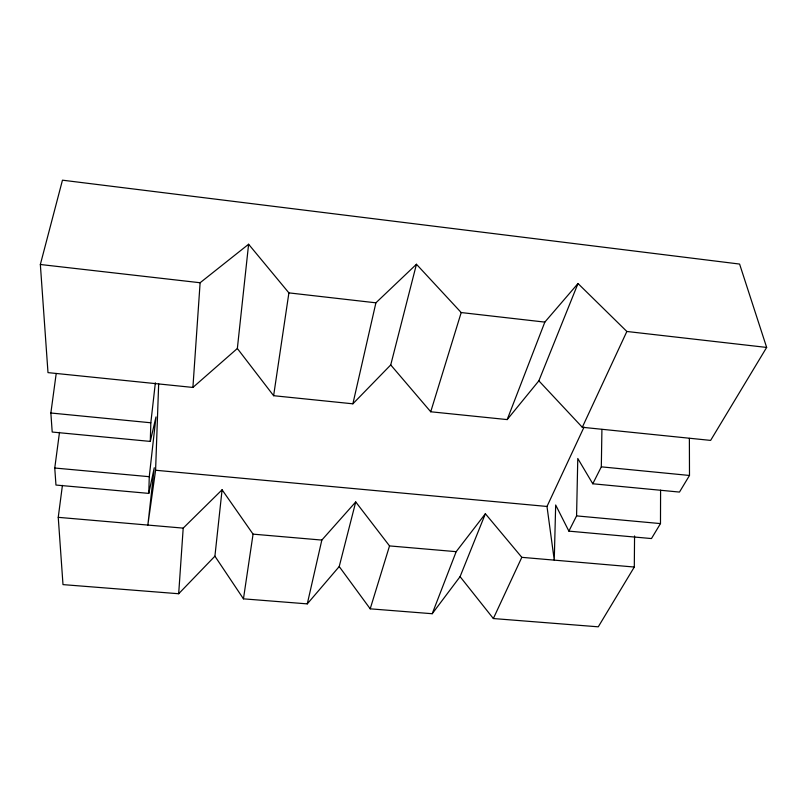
<?xml version="1.0" encoding="UTF-8"?>
<svg xmlns="http://www.w3.org/2000/svg" width="807" height="807" viewBox="0 0 807 807"><rect width="100%" height="100%" fill="white"/><g stroke="black" fill="none" stroke-linecap="round" stroke-linejoin="round"><path stroke-width="1.21" d="M584.036 427.115L546.995 506.463L554.258 560.129L555.67 505L568.885 531.137L651.461 538.562L660.479 523.592L660.59 490.172M634.302 567.039L521.816 557.334L485.38 513.746L460.081 576.642L493.349 618.545L598.269 626.817L634.302 567.039L634.564 535.959M689.38 438.372L689.491 475.464L679.474 492.078L592.782 483.776L601.316 466.839L601.921 429.425M568.885 531.137L576.571 515.895L577.782 458.487L592.782 483.776M59.496 432.35L54.755 468.02L55.955 485.047L148.781 493.39L149.265 476.695L155.983 416.926L150.284 441.419L52.203 432.038L50.861 413.002L56.208 373.48M150.284 441.419L150.828 422.777L155.358 382.831M148.781 493.39L154.258 467.747L147.852 525.064L155.59 470.249L158.666 383.86M62.421 485.36L58.245 517.337L62.996 584.611L178.68 593.74L183.199 528.121L222.086 489.788L253.065 534.143L243.452 598.844L307.285 603.878L339.222 566.554L355.726 501.944L389.529 545.915L456.177 551.665L485.38 513.746M192.903 387.441L200.116 282.743L248.606 244.249L288.896 292.88L375.901 302.817L416.452 264.262L461.2 312.551L544.836 322.104L578.004 283.519L626.857 331.475L766.65 347.434L739.595 264.06L62.462 180.183L40.35 264.494L47.996 372.622L192.903 387.441L237.349 348.493L248.606 244.249M178.68 593.74L214.914 556.184L222.086 489.788M416.452 264.262L390.729 364.935L352.881 403.813L273.623 395.702L288.896 292.88M307.285 603.878L321.832 540.075L355.726 501.944M352.881 403.813L375.901 302.817M460.081 576.642L432.219 613.723L370.201 608.831L389.529 545.915M578.004 283.519L538.854 380.823L507.189 419.59L430.726 411.772L461.2 312.551M432.219 613.723L456.177 551.665M507.189 419.59L544.836 322.104M493.349 618.545L521.816 557.334M766.65 347.434L710.624 440.4L582.301 427.276L626.857 331.475M58.245 517.337L183.199 528.121M253.065 534.143L321.832 540.075M155.59 470.249L546.995 506.463M54.755 468.02L149.265 476.695M576.571 515.895L660.479 523.592M50.861 413.002L150.828 422.777M601.316 466.839L689.491 475.464M40.35 264.494L200.116 282.743M538.854 380.823L582.301 427.276M390.729 364.935L430.726 411.772M237.349 348.493L273.623 395.702M339.222 566.554L370.201 608.831M214.914 556.184L243.452 598.844"/></g></svg>
